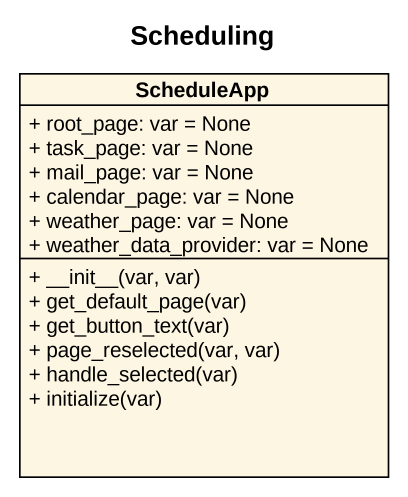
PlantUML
@startuml
title Scheduling
hide circle
hide empty members
skinparam classAttributeIconSize 0
class ScheduleApp {
  + root_page: var = None
  + task_page: var = None
  + mail_page: var = None
  + calendar_page: var = None
  + weather_page: var = None
  + weather_data_provider: var = None
  + ~__init~__(var, var)
  + get_default_page(var)
  + get_button_text(var)
  + page_reselected(var, var)
  + handle_selected(var)
  + initialize(var)
}
@enduml
